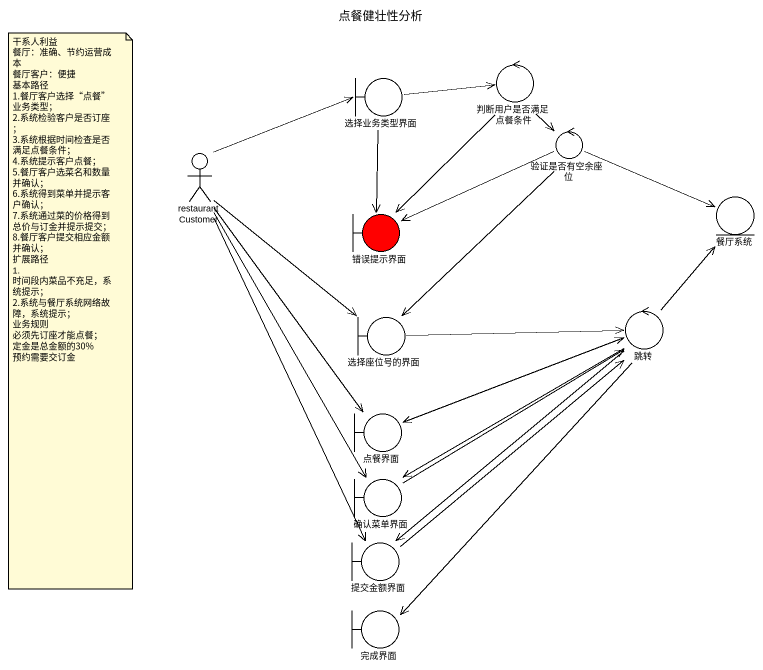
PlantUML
@startuml
title 点餐健壮性分析
control 判断用户是否满足点餐条件
boundary 选择业务类型界面
control 验证是否有空余座位
actor restaurantCustomer
boundary 错误提示界面 #FF0000
entity 餐厅系统
boundary 选择座位号的界面
control 跳转
boundary 点餐界面
boundary 确认菜单界面
boundary 提交金额界面
boundary 完成界面
判断用户是否满足点餐条件 --> 验证是否有空余座位
判断用户是否满足点餐条件 --> 错误提示界面
选择业务类型界面 -right-> 判断用户是否满足点餐条件
选择业务类型界面 --> 错误提示界面
验证是否有空余座位 -left-> 错误提示界面
验证是否有空余座位 -right-> 餐厅系统
验证是否有空余座位 --> 选择座位号的界面
restaurantCustomer -right-> 选择业务类型界面
restaurantCustomer --> 选择座位号的界面
restaurantCustomer --> 点餐界面
restaurantCustomer --> 确认菜单界面
restaurantCustomer --> 提交金额界面
选择座位号的界面 -right-> 跳转
跳转 -up-> 餐厅系统
跳转 -left-> 点餐界面
跳转 --> 确认菜单界面
跳转 --> 提交金额界面
跳转 --> 完成界面
点餐界面 -right-> 跳转
确认菜单界面 -up-> 跳转
提交金额界面 -up-> 跳转
note as N1
  干系人利益
  餐厅：准确、节约运营成本
  餐厅客户：便捷
  基本路径
  1.餐厅客户选择“点餐”业务类型；
  2.系统检验客户是否订座；
  3.系统根据时间检查是否满足点餐条件；
  4.系统提示客户点餐；
  5.餐厅客户选菜名和数量并确认；
  6.系统得到菜单并提示客户确认；
  7.系统通过菜的价格得到总价与订金并提示提交；
  8.餐厅客户提交相应金额并确认；
  扩展路径
  1. 时间段内菜品不充足，系统提示；
  2.系统与餐厅系统网络故障，系统提示；
  业务规则
  必须先订座才能点餐；
  定金是总金额的30%
  预约需要交订金
end note
@enduml
